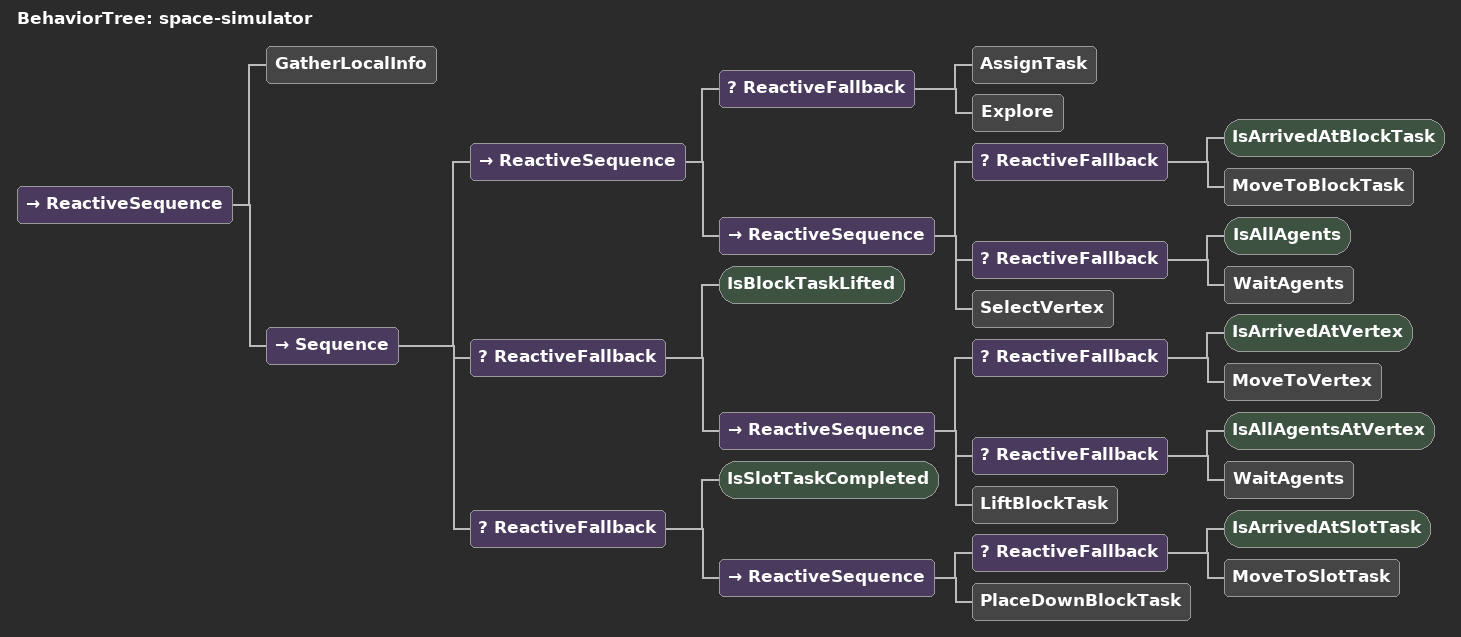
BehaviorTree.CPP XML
<?xml version="1.0" encoding="UTF-8"?>
<root BTCPP_format="4">
  <BehaviorTree ID="space-simulator">
    <ReactiveSequence>
      <GatherLocalInfo/>
      <Sequence>
        <ReactiveSequence>
          <ReactiveFallback>
            <AssignTask/>
            <Explore/>
          </ReactiveFallback>
          <ReactiveSequence>
            <ReactiveFallback>
              <IsArrivedAtBlockTask/>
              <MoveToBlockTask/>
            </ReactiveFallback>
            <ReactiveFallback>
              <IsAllAgents/>
              <WaitAgents/>
            </ReactiveFallback>
            <SelectVertex/>
          </ReactiveSequence>
        </ReactiveSequence>
        <ReactiveFallback>
          <IsBlockTaskLifted/>
          <ReactiveSequence>
            <ReactiveFallback>
              <IsArrivedAtVertex/>
              <MoveToVertex/>
            </ReactiveFallback>
            <ReactiveFallback>
              <IsAllAgentsAtVertex/>
              <WaitAgents/>
            </ReactiveFallback>
            <LiftBlockTask/>
          </ReactiveSequence>
        </ReactiveFallback>
        <ReactiveFallback>
          <IsSlotTaskCompleted/>
          <ReactiveSequence>
            <ReactiveFallback>
              <IsArrivedAtSlotTask/>
              <MoveToSlotTask/>
            </ReactiveFallback>
            <PlaceDownBlockTask/>
          </ReactiveSequence>
        </ReactiveFallback>
      </Sequence>
    </ReactiveSequence>
  </BehaviorTree>

</root>
